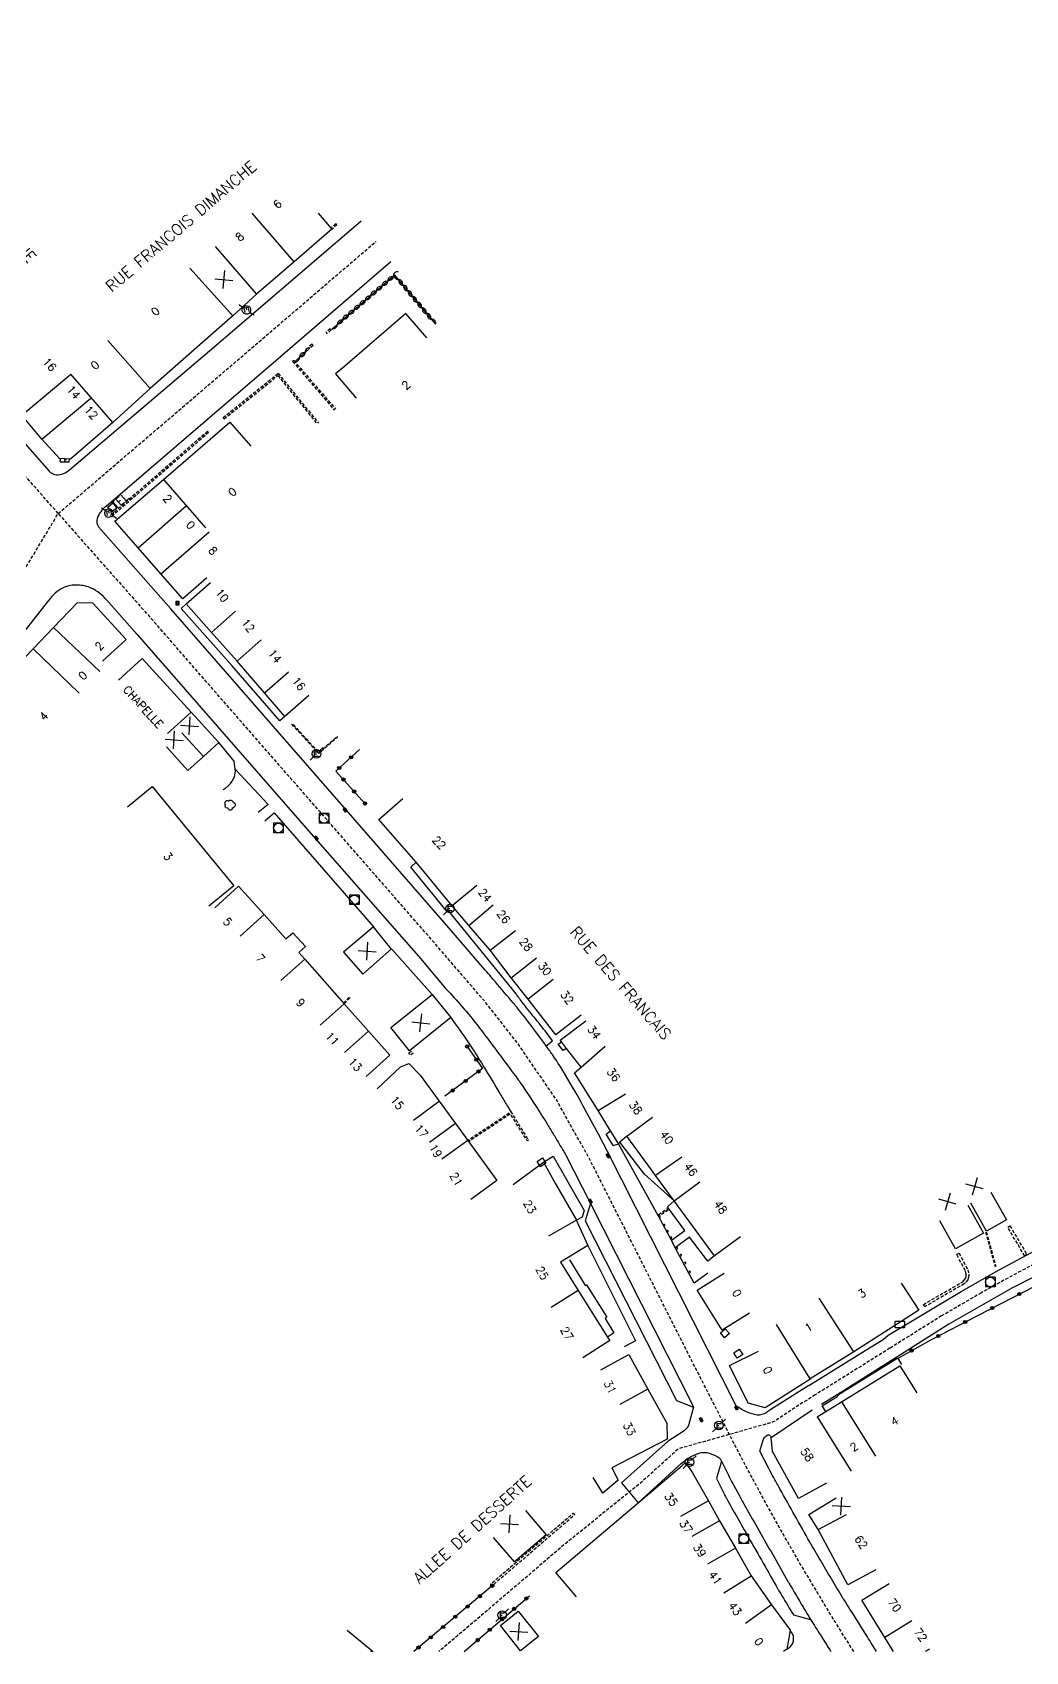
# Model space of a CAD drawing. Header units: millimetres. Extents: x 163999 to 165000, y 124000 to 125000.
# Drawn here: x 164604.8 to 164759.9, y 124000 to 124252.9 of the extents above; entities that cross this region are included whole.
import ezdxf
from ezdxf.enums import TextEntityAlignment as Align

# ---------------------------------------------------------------- set-up
doc = ezdxf.new("R2010")
doc.units = ezdxf.units.MM
doc.linetypes.add('DASHED', pattern=[0.75, 0.5, -0.25])
doc.layers.get('0').update_dxf_attribs({"linetype": 'CONTINUOUS'})
for name, color, linetype in [('W0001', 6, 'DASHED'), ('W0008', 7, 'CONTINUOUS'), ('W0017', 7, 'CONTINUOUS'), ('W0100', 7, 'CONTINUOUS'), ('W0105', 7, 'CONTINUOUS'), ('W0112', 1, 'DASHED'), ('W0300', 7, 'CONTINUOUS'), ('W0310', 3, 'CONTINUOUS'), ('W0322', 7, 'CONTINUOUS'), ('W0330', 7, 'CONTINUOUS'), ('W0400', 7, 'CONTINUOUS'), ('W0420', 7, 'CONTINUOUS'), ('W0471', 7, 'CONTINUOUS'), ('W0984', 7, 'CONTINUOUS'), ('W0989', 7, 'CONTINUOUS'), ('W0991', 7, 'CONTINUOUS'), ('W1102', 7, 'CONTINUOUS'), ('W1471', 7, 'CONTINUOUS')]:
    doc.layers.add(name, color=color, linetype=linetype)
doc.styles.get("Standard").update_dxf_attribs({"font": 'romans.shx', "width": 0.85})

# ---------------------------------------------------------------- blocks, each defined once
blk = doc.blocks.new('t991o')
at = {"color": 0, "linetype": 'Continuous'}
for p, q in [((-1, 1), (1, -1)), ((-1, -1), (1, 1))]:
    blk.add_line(p, q, dxfattribs=at)
blk = doc.blocks.new('t310o')
at = {"color": 0, "linetype": 'Continuous'}
for centre, start, end in [((-0.5, 0.38), 216.8699, 323.1304), ((0.5, -0.37), 36.8699, 143.1303)]:
    blk.add_arc(centre, 0.625, start, end, dxfattribs=at)
blk = doc.blocks.new('T471')
for p, q in [((-0.333334, 0.333334), (-0.333334, -0.333334)), ((-0.333334, 0.333334), (0.333334, 0.333334)), ((-0.333334, 0), (0, 0)), ((0.500001, 0.500001), (1.000002, 1.000002)), ((-0.500001, -0.500001), (-1.000002, -1.000002)), ((-0.333334, -0.333334), (0.333334, -0.333334))]:
    blk.add_line(p, q)
blk.add_ellipse((0, 0), major_axis=(0.471405, 0.471405), ratio=1, start_param=5.4977871438, end_param=11.780972451)
blk = doc.blocks.new('t112o')
at = {"color": 0, "linetype": 'Continuous'}
for p, q in [((-0.5, 0.5), (0.5, 0.5)), ((-0.5, -0.5), (-0.5, 0.5)), ((0.5, 0.5), (0.5, -0.5)), ((0.5, -0.5), (-0.5, -0.5))]:
    blk.add_line(p, q, dxfattribs=at)
blk = doc.blocks.new('t322o')
at = {"color": 0, "linetype": 'Continuous'}
for radius in [0.25, 0.15]:
    blk.add_circle((0, 0), radius, dxfattribs=at)
blk = doc.blocks.new('T400')
for p, q in [((-0.15, 0.3), (0.15, 0.3)), ((-0.15, -0.25), (-0.15, 0.3)), ((-0.15, 0.15), (0.15, 0.15)), ((-0.15, 0), (0.15, 0)), ((0.15, 0.3), (0.15, -0.25)), ((-0.15, -0.15), (0.15, -0.15)), ((-0.15, -0.25), (-0.15, -0.3)), ((-0.15, -0.3), (0.15, -0.3)), ((0.15, -0.3), (0.15, -0.25))]:
    blk.add_line(p, q)
blk = doc.blocks.new('T420')
for p, q in [((0.75, 0.75), (-0.75, 0.75)), ((-0.75, 0.75), (-0.75, -0.75)), ((0.75, 0.75), (0.75, -0.75)), ((0.75, -0.75), (-0.75, -0.75))]:
    blk.add_line(p, q)
blk.add_ellipse((0, 0), major_axis=(-0.53, 0.53), ratio=1, start_param=3.926991, end_param=10.210176)
blk = doc.blocks.new('t330o')
at = {"color": 0, "linetype": 'Continuous'}
for p, q in [((0.25, -0.25), (-0.25, 0.25)), ((-0.25, -0.25), (0.25, 0.25)), ((-0.25, 0.25), (-0.25, -0.25)), ((0.25, 0.25), (-0.25, 0.25)), ((0.25, -0.25), (0.25, 0.25)), ((-0.25, -0.25), (0.25, -0.25)), ((-0.25, -0.25), (-0.25, -0.25))]:
    blk.add_line(p, q, dxfattribs=at)
blk = doc.blocks.new('T300')
for p, q in [((-0.8, 0.51), (-0.86, 0.34)), ((-0.86, 0.34), (-0.86, 0.17)), ((-0.86, 0.17), (-0.74, 0.06)), ((-0.69, 0.63), (-0.8, 0.51)), ((-0.8, -0.06), (-0.74, 0.06)), ((-0.74, 0.06), (-0.69, 0.11)), ((-0.57, 0.69), (-0.69, 0.63)), ((-0.46, 0.69), (-0.57, 0.69)), ((-0.29, 0.63), (-0.46, 0.69)), ((-0.29, 0.63), (-0.17, 0.74)), ((-0.23, 0.57), (-0.29, 0.63)), ((-0.17, 0.74), (-0.06, 0.8)), ((-0.06, 0.8), (0.06, 0.8)), ((0.06, 0.8), (0.23, 0.74)), ((0.23, 0.74), (0.34, 0.63)), ((0.34, 0.63), (0.4, 0.51)), ((0.46, 0.46), (0.34, 0.46)), ((0.4, 0.51), (0.4, 0.46)), ((0.57, 0.4), (0.46, 0.46)), ((0.57, 0.4), (0.69, 0.29)), ((0.69, 0.29), (0.74, 0.17)), ((0.74, 0.06), (0.69, -0.17)), ((0.74, 0.17), (0.74, 0.06)), ((-0.8, -0.17), (-0.8, -0.06)), ((-0.8, -0.23), (-0.8, -0.17)), ((-0.74, -0.34), (-0.8, -0.23)), ((-0.69, -0.4), (-0.74, -0.34)), ((-0.51, -0.46), (-0.69, -0.4)), ((-0.4, -0.46), (-0.51, -0.46)), ((-0.4, -0.46), (-0.34, -0.46)), ((-0.34, -0.46), (-0.34, -0.4)), ((-0.34, -0.51), (-0.34, -0.46)), ((-0.29, -0.63), (-0.34, -0.51)), ((-0.17, -0.74), (-0.29, -0.63)), ((-0.06, -0.8), (-0.17, -0.74)), ((0.06, -0.8), (-0.06, -0.8)), ((0.17, -0.74), (0.06, -0.8)), ((0.23, -0.69), (0.17, -0.74)), ((0.29, -0.46), (0.23, -0.46)), ((0.29, -0.63), (0.23, -0.69)), ((0.46, -0.4), (0.29, -0.46)), ((0.34, -0.51), (0.29, -0.63)), ((0.34, -0.51), (0.34, -0.46)), ((0.57, -0.34), (0.46, -0.4)), ((0.63, -0.29), (0.57, -0.34)), ((0.69, -0.17), (0.63, -0.29))]:
    blk.add_line(p, q)
blk = doc.blocks.new('T1471')
at = {"color": 0, "linetype": 'Continuous', "flags": 128}
blk.add_lwpolyline([(-0.75, -0.5), (-0.75, 0.5), (0.75, 0.5), (0.75, -0.5), (-0.75, -0.5)], dxfattribs=at)

msp = doc.modelspace()

# ---------------------------------------------------------------- linework, layer by layer
at = {"layer": 'W0001'}
msp.add_line((164608.85, 124177.72), (164545.91, 124249.65), dxfattribs=at)
at = {"layer": 'W0001', "flags": 128}
for points in [[(164608.85, 124177.72), (164638.53, 124203.12), (164658.47, 124220.23), (164658.47, 124220.23)], [(164518.38, 124037.69), (164529.38, 124049.4), (164534.5, 124056.71), (164560.07, 124093.18), (164564.58, 124099.75), (164568.29, 124105.95), (164581.08, 124129.32), (164598.21, 124159.98), (164608.85, 124177.72), (164623.8, 124160.84), (164623.8, 124160.84)], [(164733.05, 124000), (164730.12, 124004.63), (164724.09, 124014.71), (164719.72, 124022.43), (164715.49, 124030.28), (164707.98, 124044.98), (164697.33, 124066), (164691.64, 124077.22), (164686.61, 124086.18), (164680.62, 124094.95), (164675.34, 124101.66), (164669.32, 124108.65), (164664.53, 124114.18), (164623.8, 124160.84)], [(164727.01, 124040.08), (164724.66, 124038.61), (164720.48, 124035.86), (164713.63, 124033.91), (164705.66, 124031.67), (164699.69, 124026.27), (164687.83, 124016.7), (164674.07, 124004.92), (164668.27, 124000)]]:
    msp.add_lwpolyline(points, dxfattribs=at)
at = {"layer": 'W0001'}
msp.add_lwpolyline([(164763.16, 124061.51), (164759.1, 124059.43), (164752.95, 124056.04), (164746.75, 124052.43), (164738.67, 124047.38), (164727.01, 124040.08)], dxfattribs=at)
at = {"layer": 'W0008', "flags": 128}
for points in [[(164547.07, 124252.87), (164597.32, 124195.86), (164607.43, 124184.37, 0.1778), (164608.58, 124183.75, 0.201), (164610.62, 124184.57), (164633.53, 124204.04), (164656.15, 124223.44), (164656.15, 124223.44)], [(164660.8, 124217.02), (164643.53, 124202.2), (164616.34, 124178.85, 0.1612), (164614.94, 124176.96, 0.2314), (164615.17, 124175.64), (164626.44, 124162.84), (164626.44, 124162.84)], [(164621.16, 124158.85), (164616.45, 124164.19, 0.1072), (164614.02, 124166.08, 0.0952), (164611.9, 124166.55, 0.1155), (164609.65, 124166.15, 0.1166), (164607.36, 124164.16), (164599.05, 124153.68, 0.0211), (164594.09, 124146.93, 0.0209), (164590.36, 124140.73), (164581.5, 124124.6), (164569.89, 124103.78, -0.012), (164567.15, 124099.11, -0.0132), (164564.77, 124095.49), (164558.12, 124085.97), (164551.3, 124076.21), (164538.57, 124058.08), (164530.91, 124047.2, -0.0282), (164527.33, 124042.75, -0.02), (164522.97, 124038.2), (164515.79, 124031.31), (164513.57, 124029.17), (164486.4, 124003.76), (164483.87, 124001.48), (164482.37, 124000)], [(164726.02, 124041.58), (164719.92, 124037.69, -0.073796), (164718.71, 124037.02, -0.136008), (164717.96, 124036.95, -0.049808), (164716.41, 124037.4, -0.053155), (164715.08, 124038.11, -0.012421), (164714.91, 124038.22, -0.008915), (164714.69, 124038.4), (164694.58, 124078.1), (164693.18, 124080.81), (164692.38, 124082.3, 0.000121), (164689.88, 124086.94, 0.000897), (164686.92, 124091.86, 0.012026), (164686.69, 124092.21, 0.004621), (164685.99, 124093.24, 0.003368), (164685, 124094.62, 0.006733), (164682.12, 124098.51, 0.01086), (164680.24, 124100.86, 0.00161), (164679.87, 124101.31, 0.00022), (164677.1, 124104.58, 0.00377), (164676.44, 124105.35, -0.002713), (164675.52, 124106.41), (164670.21, 124112.63), (164653.8, 124131.46), (164626.44, 124162.84)], [(164621.16, 124158.85), (164649.01, 124126.93), (164665.44, 124108.21), (164669.33, 124103.55), (164670.03, 124102.81, -0.015488), (164672.54, 124099.99, -0.013132), (164675.29, 124096.5, -0.00096), (164680.55, 124089.45, -0.01026), (164681.03, 124088.78, -0.005374), (164683.67, 124084.8, -0.00806), (164685.36, 124082.1, -0.000861), (164686.35, 124080.47, -0.000599), (164687.76, 124078.11, -0.002253), (164688.04, 124077.64), (164691.94, 124069.98), (164707.87, 124038.55), (164708.04, 124038.16), (164707.3, 124035.5, -0.099992), (164707.01, 124034.92, -0.081436), (164706.41, 124034.38), (164704.05, 124032.85), (164696.78, 124026.36), (164699.37, 124023.26), (164706.08, 124029.4), (164707.47, 124030.34), (164707.78, 124030.52, -0.086405), (164709.23, 124031.07, -0.118094), (164710.37, 124031.02, -0.048902), (164711.72, 124030.47, -0.112733), (164712.21, 124030.06, -0.031344), (164712.28, 124029.95, -0.016784), (164712.39, 124029.74), (164712.99, 124028.51, 0.012483), (164714.32, 124025.93, 0.004197), (164718.53, 124018.4, 0.000057), (164722.77, 124010.96, 0.002008), (164722.9, 124010.75, 0.002416), (164725.17, 124006.88, 0.005035), (164726.29, 124005.04, 0.001752), (164727.08, 124003.78, 0.00062), (164729.34, 124000.22, 0.000147), (164729.47, 124000)], [(164736.6, 124000, -0.00158), (164735.16, 124002.29, -0.000245), (164732.66, 124006.29, 0.000722), (164731.81, 124007.65, 0.004935), (164731.74, 124007.75, 0.000704), (164731.29, 124008.43, -0.002498), (164727.82, 124014.26, -0.005164), (164726.18, 124017.1, -0.000165), (164721.5, 124025.43, -0.000854), (164720.6, 124027.05, -0.006209), (164720.5, 124027.23, -0.000818), (164719.78, 124028.61), (164718.38, 124031.29), (164718.84, 124032.89, -0.189229), (164719.53, 124033.81, -0.467847), (164720.04, 124033.63), (164720.12, 124033.42)]]:
    msp.add_lwpolyline(points, format="xyb", dxfattribs=at)
at = {"layer": 'W0008'}
for points in [[(164726.02, 124041.58), (164734.79, 124047.01), (164737.65, 124048.74), (164738.43, 124049.4), (164749.8, 124056.25), (164755.72, 124059.64), (164760.65, 124062.26), (164775.16, 124069.56), (164794.67, 124079.72), (164800.74, 124083.04), (164819.19, 124093.22), (164836.36, 124102.74), (164842.42, 124106.06), (164845.77, 124107.49), (164847.66, 124108), (164850.54, 124107.94), (164853.62, 124107.8), (164873.45, 124106.16), (164873.48, 124106), (164893.48, 124104.62), (164893.29, 124101.53)], [(164893.28, 124101.53), (164877.01, 124102.89), (164858.02, 124104.27), (164851.04, 124104.46), (164847.85, 124104.18), (164845.67, 124103.67), (164842.25, 124102), (164829.93, 124095.18), (164810.07, 124084.22), (164798.96, 124078.08), (164784.73, 124070.5), (164778.84, 124067.4), (164768.46, 124062.2), (164757.73, 124056.75), (164747.87, 124051.14), (164739.89, 124046.11), (164730.45, 124040.12), (164727.99, 124038.59)]]:
    msp.add_lwpolyline(points, dxfattribs=at)
at = {"layer": 'W0017'}
msp.add_line((164695.48, 124079.02), (164696.32, 124079.32), dxfattribs=at)
at = {"layer": 'W0017', "flags": 128}
for points in [[(164644.21, 124146.05), (164643.43, 124145.36), (164635.98, 124153.98), (164628.05, 124162.92), (164628.85, 124163.65)], [(164636.49, 124137.81), (164641.61, 124132.29), (164640.06, 124131.02)], [(164641.09, 124129.74), (164642.59, 124130.98), (164658.07, 124113.17)], [(164660.87, 124109.77), (164667.21, 124102.61)], [(164688.2, 124094.2), (164687.65, 124093.85), (164686.87, 124094.88), (164687.39, 124095.25)], [(164695.48, 124079.02), (164694.37, 124080.81), (164695.07, 124081.33)], [(164710.26, 124059.12), (164708.1, 124057.55), (164705.18, 124063.06), (164704.57, 124064.27), (164702.55, 124068), (164696.32, 124079.32)], [(164704.57, 124064.27), (164706.65, 124065.78), (164704.21, 124069.09), (164703.94, 124069.47), (164704.99, 124070.38), (164700.38, 124074.55), (164696.54, 124079.57)], [(164684.59, 124076.43), (164686.14, 124077.38), (164690.96, 124068.89), (164690.66, 124067.83), (164689.74, 124067.39)], [(164691.94, 124069.98), (164691.1, 124067.26), (164705.36, 124039.22), (164708.04, 124038.16)], [(164711.32, 124061.79), (164710.25, 124061), (164707.42, 124064.71), (164705.18, 124063.06)], [(164688.64, 124061.19), (164691.18, 124057.13), (164691.32, 124057.28), (164694.48, 124052.22), (164694.25, 124052.04), (164695.6, 124049.78), (164694.6, 124049.12)], [(164691.54, 124063.44), (164698.98, 124048.54), (164697.2, 124047.59)]]:
    msp.add_lwpolyline(points, dxfattribs=at)
for points in [[(164634.61, 124134.63, 0.039872), (164635.08, 124134.93, 0.039872), (164635.5, 124135.29, 0.100293), (164636.35, 124136.61, 0.130684), (164636.49, 124137.81), (164636.31, 124139.05), (164633.91, 124141.97)], [(164685, 124094.62), (164686.01, 124095.39), (164684.85, 124096.92, 0.010807), (164682.96, 124099.31, -0.010422), (164681.01, 124101.78, -0.00391), (164680.49, 124102.48, 0.012323), (164680.32, 124102.7), (164669.64, 124115.87), (164669.45, 124115.7), (164663.88, 124122.49), (164664.75, 124123.28)], [(164670.14, 124099.02, -0.007389), (164673.52, 124094.14, -0.012644), (164675.37, 124091.21, -0.000077), (164677.79, 124087.17, 0.000182), (164678.82, 124085.45, 0.00051), (164678.94, 124085.25, 0.000107), (164679.52, 124084.29)], [(164712.39, 124029.74), (164711.59, 124027.02), (164712.84, 124024.53, 0.012011), (164713.15, 124023.94, 0.001143), (164716.6, 124017.86, 0.000028), (164721.2, 124009.77, 0.00098), (164721.35, 124009.51, 0.000061), (164723.21, 124006.4, 0.000632), (164723.62, 124005.72), (164726.29, 124005.04)], [(164722.59, 124000.4, 0.099149), (164723.16, 124000.8, 0.099149), (164723.54, 124001.39, 0.147773), (164723.61, 124002.41, 0.147773), (164723.11, 124003.31)]]:
    msp.add_lwpolyline(points, format="xyb", dxfattribs=at)
at = {"layer": 'W0100'}
for p, q in [((164609.18, 124185.82), (164609.2, 124186.29)), ((164609.18, 124185.82), (164610.58, 124185.79)), ((164609.92, 124186.26), (164609.76, 124186.06)), ((164609.88, 124185.81), (164609.92, 124186.26)), ((164609.92, 124186.26), (164610.04, 124186.04)), ((164610.58, 124185.79), (164610.6, 124186.22))]:
    msp.add_line(p, q, dxfattribs=at)
at = {"layer": 'W0100', "flags": 128}
for points in [[(164649.43, 124224.65), (164651.59, 124222.15), (164645.68, 124217.05), (164639.81, 124211.98), (164636.1, 124208.61), (164623.2, 124197.25), (164617.4, 124191.97), (164610.79, 124186.21), (164609.04, 124186.3), (164606.3, 124189.36), (164603.17, 124193.1), (164599.13, 124197.68), (164602.88, 124200.99), (164602.88, 124200.99)], [(164666.37, 124205.15), (164663.12, 124208.95), (164653.57, 124200.76), (164652.12, 124199.53), (164655.38, 124195.73), (164655.38, 124195.73)], [(164632.07, 124167.67), (164628.29, 124164.39), (164624.9, 124168.29), (164621.34, 124172.38), (164617.72, 124176.53), (164625.3, 124183.05), (164635.67, 124192.01), (164638.94, 124188.23), (164638.94, 124188.23)], [(164648, 124149.32), (164644.21, 124146.05), (164641.03, 124149.74), (164636.77, 124154.68), (164632.78, 124159.16), (164628.85, 124163.65), (164632.61, 124166.94)], [(164615.76, 124154.67), (164619.45, 124158.04), (164614.26, 124163.72), (164611.8, 124163.77), (164608.1, 124159.94), (164604.95, 124156.62), (164596.04, 124147.4), (164592.69, 124141.58), (164597.03, 124139.09), (164597.03, 124139.09)], [(164618.28, 124151.73), (164621.97, 124155.1), (164629.62, 124146.73), (164633.95, 124141.95)], [(164633.91, 124141.97), (164631.51, 124139.77), (164629.11, 124137.6), (164625.75, 124141.29)], [(164619.67, 124131.95), (164623.54, 124135.12), (164636.25, 124119.6), (164632.38, 124116.43)], [(164690.46, 124099.38), (164686.51, 124096.31), (164682.2, 124101.87), (164679.55, 124105.23), (164676.26, 124109.56), (164672.93, 124113.38), (164670.37, 124116.44), (164664.75, 124123.28), (164658.88, 124129.93), (164662.63, 124133.24)], [(164633.31, 124116.16), (164637.02, 124119.51), (164640.99, 124115.1), (164644.4, 124111.33), (164645.46, 124112.27), (164647.44, 124110.11), (164646.4, 124109.16), (164647.34, 124108.16), (164653.5, 124101.15), (164657.28, 124096.89), (164660.64, 124093.14), (164656.91, 124089.8)], [(164658.06, 124113.17), (164653.37, 124109.22), (164656.4, 124105.81), (164660.87, 124109.77)], [(164660.84, 124109.76), (164658.07, 124113.17)], [(164670.14, 124099.02), (164663.69, 124093.83), (164660.79, 124097.44), (164667.21, 124102.6)], [(164667.21, 124102.61), (164670.13, 124099.01)], [(164696.32, 124079.32), (164696.2, 124079.52), (164695.07, 124081.33), (164693.13, 124084.49), (164689.47, 124090.4), (164690.47, 124091.27), (164688.2, 124094.2), (164687.39, 124095.25), (164687.21, 124095.49), (164691.2, 124098.5)], [(164658.64, 124087.91), (164662.31, 124091.3), (164663.6, 124091.82), (164665.34, 124090), (164668.34, 124085.94), (164670.86, 124082.47), (164672.78, 124079.83), (164677.31, 124073.55), (164673.26, 124070.63)], [(164715.35, 124064.76), (164711.32, 124061.79), (164704.99, 124070.38), (164702.11, 124074.33), (164701.47, 124075.25), (164697.59, 124080.47), (164696.54, 124079.57), (164696.32, 124079.37)], [(164679.88, 124072.97), (164684.59, 124076.43), (164686.47, 124073.06), (164689.74, 124067.39)], [(164689.7, 124067.42), (164691.54, 124063.44), (164687.27, 124060.83), (164690.03, 124056.41), (164694.6, 124049.12), (164694.95, 124048.58), (164690.75, 124045.86)], [(164716.75, 124052.87), (164712.52, 124050.2), (164708.59, 124056.42), (164712.82, 124059.09)], [(164693.54, 124044.02), (164697.93, 124046.41), (164700.87, 124041.01), (164703.86, 124035.7), (164703.92, 124033.2), (164695.25, 124028.71), (164696.27, 124026.77), (164693.85, 124024.76), (164692.37, 124027.2)], [(164726.32, 124042.62), (164726.33, 124042.6), (164719.21, 124038.07), (164716.56, 124038.78), (164713.65, 124044.69), (164718.14, 124046.9)], [(164728.77, 124026.32), (164724.39, 124023.91), (164720.36, 124031.23), (164720.12, 124033.42), (164726.56, 124037.77)], [(164689.75, 124008.56), (164686.52, 124012.37), (164699.37, 124023.26), (164706.23, 124029.09), (164706.79, 124029.52), (164707.87, 124027.92), (164710.35, 124023.53), (164712.09, 124020.43), (164714.56, 124016.14), (164717.01, 124011.84), (164720.2, 124007.31), (164723.15, 124003.29)], [(164736.5, 124012.77), (164732.09, 124010.42), (164727.48, 124019.07), (164726.04, 124021.39), (164730.28, 124024.03)], [(164681.8, 124022.06), (164685.04, 124018.26), (164680.06, 124014.02), (164676.82, 124017.83)], [(164739.22, 124000), (164737.86, 124002.22), (164734.3, 124008.03), (164738.57, 124010.64)], [(164653.97, 124003.37), (164657.8, 124000.16)], [(164723.11, 124003.31), (164722.59, 124000.4), (164722.25, 124000.14), (164722.05, 124000)], [(164657.7, 124000.03), (164657.67, 124000)], [(164744.85, 124000.4), (164744.2, 124000)]]:
    msp.add_lwpolyline(points, dxfattribs=at)
for points in [[(164617.38, 124179.41), (164618.02, 124178.58), (164617.24, 124177.98), (164617.24, 124177.98), (164617.24, 124177.98), (164616.59, 124178.72)], [(164680.66, 124006.32), (164683.85, 124002.38), (164681.04, 124000.12), (164677.87, 124004.07)]]:
    msp.add_lwpolyline(points, close=True, dxfattribs=at)
at = {"layer": 'W0100'}
for points in [[(164754.45, 124071.77), (164756.89, 124067.41), (164753.73, 124065.64), (164751.29, 124070.01)], [(164750.83, 124069.72), (164753.27, 124065.35), (164748.91, 124062.92), (164746.48, 124067.29)], [(164740.46, 124057.54), (164743.18, 124053.34), (164733.07, 124046.8), (164726.25, 124042.58), (164726.25, 124042.58), (164726.25, 124042.58)], [(164727.33, 124036.64), (164727.33, 124036.64), (164727.33, 124036.64), (164727.33, 124036.64), (164731.11, 124039.01), (164740.22, 124044.65), (164742.86, 124040.4)]]:
    msp.add_lwpolyline(points, dxfattribs=at)
at = {"layer": 'W0105'}
for p, q in [((164740.52, 124044.84), (164739.89, 124045.86)), ((164728.67, 124037.49), (164728.12, 124038.39))]:
    msp.add_line(p, q, dxfattribs=at)
msp.add_lwpolyline([(164728.12, 124038.39), (164730.53, 124039.87), (164730.48, 124040.03), (164739.89, 124045.86)], dxfattribs=at)
at = {"layer": 'W0112'}
for p, q in [((164652.21, 124223), (164651.44, 124222.33)), ((164652.37, 124222.82), (164652.21, 124223)), ((164651.59, 124222.15), (164651.6, 124222.14)), ((164652.37, 124222.82), (164651.6, 124222.14)), ((164651.3, 124206.58), (164650.66, 124206.04)), ((164650.82, 124205.85), (164650.66, 124206.04)), ((164651.46, 124206.39), (164650.82, 124205.85)), ((164651.46, 124206.39), (164651.3, 124206.58)), ((164648.48, 124204.17), (164647.85, 124203.62)), ((164648.01, 124203.43), (164647.85, 124203.62)), ((164648.65, 124203.98), (164648.01, 124203.43)), ((164648.65, 124203.98), (164648.48, 124204.17)), ((164645.64, 124201.63), (164645.45, 124201.47)), ((164645.45, 124201.47), (164651.96, 124193.88)), ((164645.64, 124201.63), (164652.15, 124194.04)), ((164634.6, 124192.7), (164643.18, 124199.63)), ((164634.76, 124192.5), (164643.14, 124199.28)), ((164643.14, 124199.28), (164649.27, 124191.7)), ((164643.18, 124199.63), (164649.47, 124191.86)), ((164634.76, 124192.5), (164634.6, 124192.7)), ((164632.18, 124190.57), (164616.98, 124177.39)), ((164632.34, 124190.38), (164617.14, 124177.21)), ((164632.34, 124190.38), (164632.18, 124190.57)), ((164617.14, 124177.21), (164616.98, 124177.39)), ((164654.32, 124102.18), (164654.39, 124102.11)), ((164757.06, 124066.3), (164757.41, 124066.5)), ((164759.71, 124061.78), (164757.06, 124066.3)), ((164753.61, 124065.52), (164755.09, 124060.12)), ((164750.28, 124057.44), (164744.12, 124053.86))]:
    msp.add_line(p, q, dxfattribs=at)
at = {"layer": 'W0112', "flags": 128}
for points in [[(164652.36, 124142.89), (164652.44, 124142.81), (164649.52, 124140.23), (164645.34, 124144.83), (164645.42, 124144.91), (164649.53, 124140.39)], [(164663.58, 124093.49), (164663.97, 124093.76), (164664.21, 124093.43), (164663.82, 124093.15)], [(164672.91, 124079.63), (164672.78, 124079.83), (164679.52, 124084.29), (164682.26, 124079.86), (164682.07, 124079.74), (164679.45, 124083.96)], [(164702.45, 124068.16), (164702.55, 124068), (164704.21, 124069.09), (164704.11, 124069.25)], [(164689.23, 124021.62), (164689.47, 124021.34), (164676.6, 124010.27), (164676.36, 124010.55)]]:
    msp.add_lwpolyline(points, close=True, dxfattribs=at)
for points in [[(164653.41, 124101.25), (164654.32, 124102.18)], [(164653.49, 124101.18), (164654.39, 124102.11)], [(164657.75, 124000), (164657.7, 124000.03), (164657.78, 124000.17), (164658.05, 124000)]]:
    msp.add_lwpolyline(points, dxfattribs=at)
for points in [[(164702.67, 124067.8, 1.023033), (164702.79, 124067.96, 0.977486)], [(164703.39, 124066.51, 1.023033), (164703.51, 124066.68, 0.977486)], [(164703.93, 124065.57, 1.023033), (164704.05, 124065.73, 0.977486)], [(164704.46, 124064.53, 1.023033), (164704.58, 124064.69, 0.977486)], [(164705.37, 124062.92, 1.023033), (164705.49, 124063.09, 0.977486)], [(164705.97, 124061.83, 1.023033), (164706.09, 124061.99, 0.977486)], [(164706.67, 124060.61, 1.023033), (164706.78, 124060.78, 0.977486)], [(164707.37, 124059.21, 1.023033), (164707.49, 124059.37, 0.977486)]]:
    msp.add_lwpolyline(points, format="xyb", close=True, dxfattribs=at)
at = {"layer": 'W0112'}
for points in [[(164757.41, 124066.5), (164760.05, 124061.99), (164759.71, 124061.78)], [(164753.72, 124065.57), (164755.2, 124060.17), (164755.09, 124060.12)], [(164750.46, 124059.49), (164749.09, 124062.04), (164749.45, 124062.23)], [(164749.45, 124062.23), (164750.83, 124059.63), (164751.01, 124058.95), (164750.95, 124058.44), (164750.82, 124058.07), (164750.47, 124057.62), (164750.28, 124057.44)], [(164744.12, 124053.86), (164743.92, 124054.21), (164750.04, 124057.76), (164750.17, 124057.88), (164750.46, 124058.27), (164750.56, 124058.53), (164750.6, 124058.92), (164750.46, 124059.49)]]:
    msp.add_lwpolyline(points, dxfattribs=at)
at = {"layer": 'W0310'}
msp.add_line((164647.92, 124203.36), (164645.68, 124201.38), dxfattribs=at)
at = {"layer": 'W0310', "flags": 128}
msp.add_lwpolyline([(164651.55, 124206.52), (164661.36, 124214.97), (164667.76, 124207.3), (164667.76, 124207.3)], dxfattribs=at)
at = {"layer": 'W0322', "flags": 128}
for points in [[(164656.74, 124132.46), (164652.2, 124137.51), (164655.91, 124140.86)], [(164672.69, 124094.51), (164675.1, 124091.06), (164669.2, 124086.73)], [(164676.6, 124010.27), (164664.36, 124000)], [(164672.21, 124000), (164682.41, 124008.7)]]:
    msp.add_lwpolyline(points, dxfattribs=at)
at = {"layer": 'W0322'}
msp.add_lwpolyline([(164739.99, 124045.85), (164745.29, 124048.8), (164752.41, 124052.51), (164764.94, 124058.95), (164784.39, 124069.26)], dxfattribs=at)
at = {"layer": 'W1102'}
for p, q in [((164645.68, 124217.05), (164639.14, 124224.62)), ((164639.82, 124212.03), (164633.42, 124219.43)), ((164636.1, 124208.61), (164629.38, 124216.02)), ((164623.2, 124197.25), (164616.59, 124204.75)), ((164603.17, 124193.1), (164610.84, 124199.51)), ((164617.4, 124191.97), (164610.83, 124199.51)), ((164606.3, 124189.36), (164613.97, 124195.77)), ((164625.3, 124183.05), (164631.84, 124175.48)), ((164621.34, 124172.38), (164628.87, 124178.96)), ((164624.9, 124168.29), (164632.44, 124174.85)), ((164608.1, 124159.94), (164615.35, 124153.06)), ((164604.95, 124156.62), (164612.14, 124149.67)), ((164733.07, 124046.8), (164727.64, 124055.2)), ((164726.25, 124042.58), (164720.98, 124051.09)), ((164731.11, 124039.01), (164736.41, 124030.52)), ((164727.33, 124036.64), (164732.62, 124028.16))]:
    msp.add_line(p, q, dxfattribs=at)
at = {"layer": 'W1102', "flags": 128}
for points in [[(164636.53, 124162.47), (164632.78, 124159.16)], [(164640.53, 124157.98), (164636.77, 124154.68)], [(164641.03, 124149.74), (164644.82, 124153)], [(164625.92, 124143.37), (164629.62, 124146.73)], [(164631.51, 124139.77), (164628.14, 124143.47)], [(164674.22, 124119.63), (164670.37, 124116.44)], [(164640.99, 124115.1), (164637.28, 124111.75)], [(164672.93, 124113.38), (164676.73, 124116.63)], [(164676.26, 124109.56), (164680.24, 124112.59)], [(164643.63, 124104.8), (164647.34, 124108.16)], [(164679.55, 124105.23), (164683.49, 124108.32)], [(164686.14, 124104.95), (164682.2, 124101.87)], [(164649.75, 124097.84), (164653.5, 124101.15)], [(164653.54, 124093.57), (164657.28, 124096.89)], [(164690.47, 124091.27), (164694.25, 124094.56)], [(164693.13, 124084.49), (164697.38, 124087.12)], [(164664.31, 124082.99), (164668.34, 124085.94)], [(164670.86, 124082.47), (164666.82, 124079.53)], [(164697.59, 124080.47), (164701.6, 124083.45)], [(164672.78, 124079.83), (164668.73, 124076.89)], [(164706.18, 124077.23), (164702.11, 124074.33)], [(164704.99, 124070.38), (164709.03, 124073.34)], [(164689.74, 124067.39), (164685.41, 124064.89)], [(164690.03, 124056.41), (164685.79, 124053.76)], [(164700.87, 124041.01), (164696.5, 124038.58)], [(164710.35, 124023.53), (164705.99, 124021.08)], [(164727.48, 124019.07), (164731.89, 124021.42)], [(164712.09, 124020.43), (164707.75, 124017.96)], [(164714.56, 124016.14), (164710.22, 124013.66)], [(164712.78, 124009.16), (164717.01, 124011.84)], [(164720.2, 124007.31), (164716.14, 124004.39)], [(164742.12, 124004.83), (164737.86, 124002.22)]]:
    msp.add_lwpolyline(points, dxfattribs=at)

# ---------------------------------------------------------------- block references
at = {"layer": 'W0112'}
for p, rotation in [((164684.29, 124076.41), 123.874418527468), ((164712.92, 124049.71), 220.4126140730797), ((164715.01, 124046.53), 212.5172390679069)]:
    msp.add_blockref('t112o', p, dxfattribs=dict(at, rotation=rotation))
at = {"layer": 'W0300'}
msp.add_blockref('T300', (164635.72, 124132.19), dxfattribs=at)
at = {"layer": 'W0310'}
for p, rotation in [((164661.17, 124214.81), 40.76499190192934), ((164658.55, 124212.55), 40.76499190192934), ((164659.42, 124213.31), 40.76499190192934), ((164660.3, 124214.06), 40.76499190192934), ((164661.94, 124214.28), 309.8335211096452), ((164662.68, 124213.39), 309.8335211096452), ((164663.42, 124212.5), 309.8335211096452), ((164655.05, 124209.54), 40.76499190192934), ((164655.92, 124210.29), 40.76499190192934), ((164656.8, 124211.04), 40.76499190192934), ((164657.67, 124211.8), 40.76499190192934), ((164664.16, 124211.61), 309.8335211096452), ((164664.9, 124210.73), 309.8335211096452), ((164665.64, 124209.84), 309.8335211096452), ((164652.43, 124207.27), 40.76499190192934), ((164653.3, 124208.03), 40.76499190192934), ((164654.18, 124208.78), 40.76499190192934), ((164666.38, 124208.95), 309.8335211096452), ((164667.12, 124208.07), 309.8335211096452), ((164646.54, 124202.15), 221.5008290503729), ((164647.41, 124202.91), 221.5008290503729)]:
    msp.add_blockref('t310o', p, dxfattribs=dict(at, rotation=rotation))
at = {"layer": 'W0322'}
for p, rotation in [((164654.58, 124139.66), 41.94829648777784), ((164652.72, 124137.99), 41.94829648777784), ((164653.39, 124136.18), 131.9482964877777), ((164655.06, 124134.32), 131.9482964877777), ((164656.74, 124132.46), 131.9482964877777), ((164672.69, 124094.51), 304.965542475026), ((164674.12, 124092.46), 304.965542475026), ((164672.45, 124089.11), 216.2915799151079), ((164674.46, 124090.59), 216.2915799151079), ((164670.43, 124087.63), 216.2915799151079), ((164758.88, 124055.84), 27.21415919432591), ((164754.66, 124053.67), 27.21415919432591), ((164750.44, 124051.48), 27.49052816945622), ((164746.23, 124049.29), 27.49052816945622), ((164742.06, 124047.01), 29.09591166416434), ((164676.6, 124010.27), 219.9835865258156), ((164674.68, 124008.66), 219.9835865258156), ((164681.93, 124008.29), 40.45639978570979), ((164670.85, 124005.45), 219.9835865258156), ((164672.77, 124007.05), 219.9835865258156), ((164680.03, 124006.67), 40.45639978570979), ((164668.94, 124003.84), 219.9835865258156), ((164676.22, 124003.42), 40.45639978570979), ((164678.13, 124005.05), 40.45639978570979), ((164665.11, 124000.63), 219.9835865258156), ((164667.02, 124002.24), 219.9835865258156), ((164674.32, 124001.8), 40.45639978570979)]:
    msp.add_blockref('t322o', p, dxfattribs=dict(at, rotation=rotation))
at = {"layer": 'W0330'}
msp.add_blockref('t330o', (164627.48, 124163.74), dxfattribs=at)
at = {"layer": 'W0400'}
for p, rotation in [((164653.66, 124131.41), 217.0969345510048), ((164649.16, 124127.01), 216.2108126514563), ((164694.67, 124077.47), 30.92610953598369), ((164691.95, 124070.32), 208.8056981541961), ((164709.21, 124036.24), 24.80028734800304), ((164714.73, 124038.02), 210.2811296351391)]:
    msp.add_blockref('T400', p, dxfattribs=dict(at, rotation=rotation))
at = {"layer": 'W0420'}
for p in [(164643.23, 124128.63), (164650.35, 124130.13), (164655.08, 124117.4), (164754.35, 124057.71), (164715.86, 124017.61)]:
    msp.add_blockref('T420', p, dxfattribs=at)
at = {"layer": 'W0471', "rotation": 281.8336}
for p in [(164638.24, 124209.53), (164616.78, 124177.79)]:
    msp.add_blockref('T471', p, dxfattribs=at)
at = {"layer": 'W0471'}
for p in [(164649.16, 124140.19), (164670.01, 124116.06), (164711.99, 124035.3), (164707.41, 124029.6), (164678.16, 124005.7)]:
    msp.add_blockref('T471', p, dxfattribs=at)
at = {"layer": 'W0991'}
for p, rotation in [((164634.7, 124214.27), 309.6647424475747), ((164629.36, 124144.57), 41.46233598676098), ((164626.94, 124142.38), 41.46233598676098), ((164657.1, 124109.38), 41.55165918026041), ((164665.46, 124098.18), 38.80570169104777), ((164751.89, 124072.63), 209.2085110344436), ((164747.68, 124070.25), 209.1720882071102), ((164731.09, 124022.73), 41.46233598676098), ((164679.31, 124019.94), 41.46233598676098), ((164680.75, 124003.13), 41.46233598676098)]:
    msp.add_blockref('t991o', p, dxfattribs=dict(at, rotation=rotation))
at = {"layer": 'W1471'}
msp.add_blockref('T1471', (164740.23, 124051.08), dxfattribs=at)

# ---------------------------------------------------------------- texts
at = {"layer": 'W0984'}
for s, rotation, p in [('TEL', 40.9268, (164618.52, 124179.73)), ('10', 307.8271, (164634.45, 124164.95)), ('12', 307.8271, (164638.51, 124160.24)), ('14', 307.8271, (164642.69, 124155.47)), ('CHAPELLE', 312.4302, (164622.11, 124147.54)), ('16', 307.8271, (164646.41, 124151.16)), ('22', 314.2932, (164668.31, 124126.33)), ('3', 309.3215, (164626.02, 124124.19)), ('24', 307.8366, (164675.49, 124118.12)), ('5', 312.0502, (164635.29, 124113.96)), ('26', 307.8366, (164678.37, 124114.75)), ('28', 307.8366, (164681.89, 124110.42)), ('7', 312.0502, (164640.44, 124108.26)), ('30', 307.8366, (164684.81, 124106.64)), ('9', 311.8443, (164646.7, 124101.33)), ('32', 307.8366, (164688.3, 124102.16)), ('34', 306.6619, (164692.51, 124096.72)), ('11', 311.8443, (164651.65, 124095.71)), ('13', 311.8443, (164655.23, 124091.68)), ('36', 306.6619, (164695.55, 124090.08)), ('15', 308.6158, (164661.77, 124085.72)), ('38', 306.6619, (164699.01, 124084.93)), ('17', 310.7269, (164665.55, 124081.27)), ('19', 299.9514, (164667.78, 124078.21)), ('40', 306.6619, (164703.85, 124080.31)), ('21', 299.9514, (164670.99, 124073.76)), ('46', 306.6619, (164707.59, 124075.3)), ('23', 299.9514, (164682.48, 124069.47)), ('48', 306.6619, (164712.25, 124069.42)), ('25', 299.9514, (164684.41, 124059.12)), ('0', 300.3471, (164714.79, 124055.98)), ('27', 299.9514, (164688.27, 124049.68)), ('0', 296.2523, (164719.59, 124043.95)), ('31', 297.1882, (164695.01, 124041.32)), ('33', 297.1882, (164698.02, 124034.77)), ('58', 304.6781, (164725.76, 124030.76)), ('35', 305.1516, (164704.53, 124023.76)), ('37', 305.1516, (164706.86, 124019.52)), ('39', 305.1516, (164708.99, 124015.8)), ('62', 304.6781, (164734.2, 124017.1)), ('41', 305.1516, (164711.44, 124011.52)), ('70', 304.6781, (164739.42, 124007.25)), ('43', 305.1516, (164714.51, 124006.7)), ('72', 304.6781, (164743.48, 124002.62)), ('0', 305.1516, (164718.22, 124001.55))]:
    msp.add_text(s, height=1.25, rotation=rotation, dxfattribs=at).set_placement(p, align=Align.MIDDLE)
at = {"layer": 'W0989'}
for s, rotation, p in [('RUE FRANCOIS DIMANCHE', 310.9172, (164595.08, 124228.59)), ('RUE FRANCOIS DIMANCHE', 40.4682, (164628.01, 124222.59)), ('RUE DES FRANCAIS', 311.0731, (164696.66, 124104.43)), ('ALLEE DE DESSERTE', 41.9369, (164673.49, 124019.07))]:
    msp.add_text(s, height=1.75, rotation=rotation, dxfattribs=at).set_placement(p, align=Align.MIDDLE)
at = {"layer": 'W0991'}
for s, rotation, p in [('6', 40.824, (164643.08, 124226.04)), ('8', 40.8435, (164637.19, 124220.95)), ('0', 41.3947, (164624.03, 124209.3)), ('16', 311.435, (164607.52, 124201.01)), ('0', 42.252, (164614.59, 124200.9)), ('2', 40.6038, (164663.15, 124197.78)), ('14', 309.9125, (164611.26, 124196.68)), ('12', 311.7788, (164614.01, 124193.49)), ('2', 311.11, (164625.93, 124180.04)), ('0', 40.8322, (164636.05, 124181.1)), ('0', 311.0393, (164629.53, 124175.92)), ('8', 311.0121, (164633.01, 124171.92)), ('2', 45.982, (164615.27, 124157.02)), ('0', 46.5448, (164612.69, 124152.43)), ('4', 45.9819, (164606.61, 124146.1)), ('3', 32.8846, (164734.32, 124055.95)), ('1', 31.7675, (164725.97, 124050.65)), ('4', 31.7842, (164739.42, 124035.98)), ('2', 31.955, (164733.07, 124031.98))]:
    msp.add_text(s, height=1.25, rotation=rotation, dxfattribs=at).set_placement(p, align=Align.MIDDLE)

doc.saveas('drawing.dxf')
